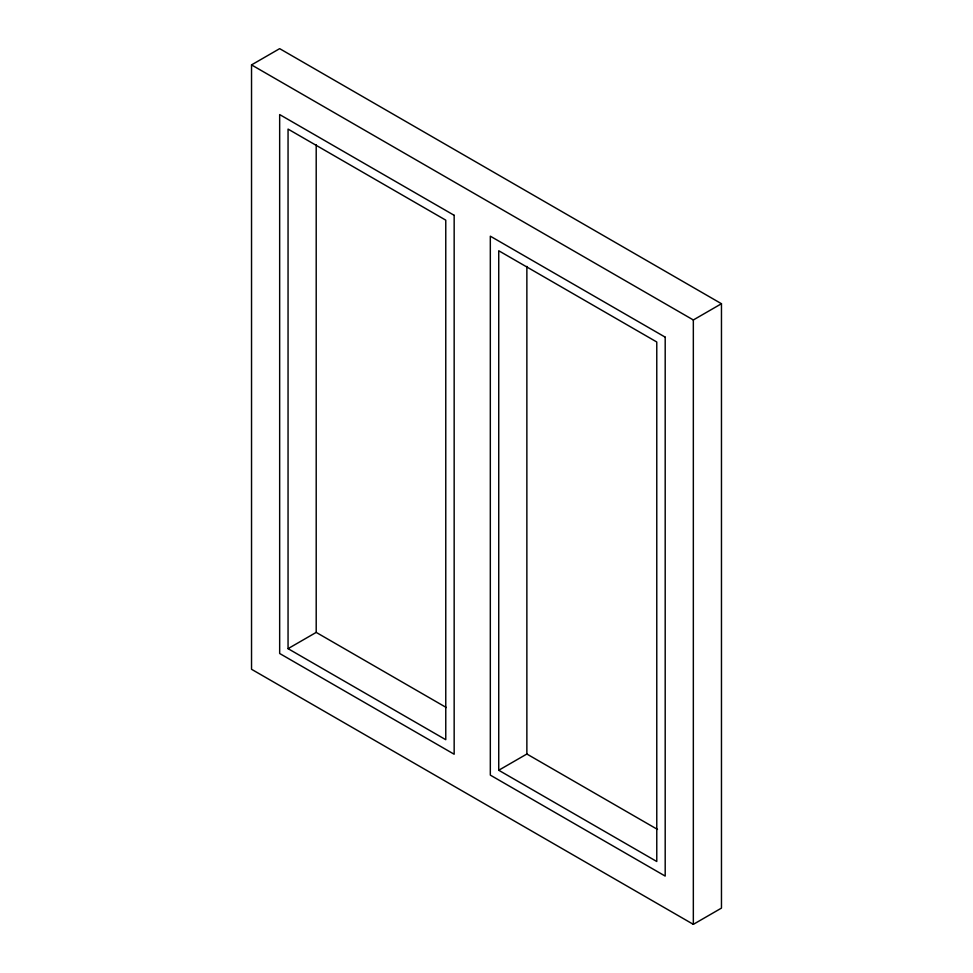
<?xml version="1.0" encoding="UTF-8"?>
<svg xmlns="http://www.w3.org/2000/svg" width="973" height="973" viewBox="0 0 973 973"><rect width="100%" height="100%" fill="white"/><g stroke="black" fill="none" stroke-linecap="round" stroke-linejoin="round"><path stroke-width="1.46" d="M251.533 64.899L279.665 48.65L721.467 303.722L721.467 908.101L693.335 924.35L251.533 669.278L251.533 64.899L693.335 319.971L721.467 303.722M288.057 648.65L445.768 739.711L445.768 220.153L288.057 129.093L288.057 648.65L316.201 632.401L446.315 707.529M498.735 770.251L656.775 861.506L656.775 341.997L498.735 250.754L498.735 770.251L526.867 754.014L657.493 829.422M693.335 319.971L693.335 924.35M526.867 266.407L526.867 754.014M316.201 144.758L316.201 632.401M454.16 215.301L279.665 114.571L279.665 653.491L454.16 754.233L454.16 215.301M665.191 337.144L490.319 236.184L490.319 775.116L665.191 876.077L665.191 337.144"/></g></svg>
